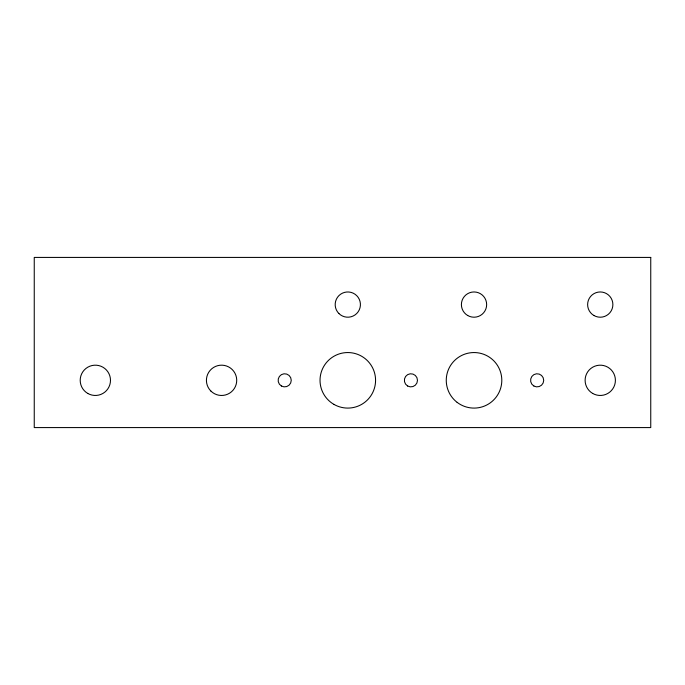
<?xml version="1.0" encoding="UTF-8"?>
<svg xmlns="http://www.w3.org/2000/svg" width="685" height="685" viewBox="0 0 685 685"><rect width="100%" height="100%" fill="white"/><g stroke="black" fill="none" stroke-linecap="round" stroke-linejoin="round"><path stroke-width="1.03" d="M650.75 257.423L34.25 257.423L34.25 427.577L650.75 427.577L650.75 257.423M592.688 393.438A15.147 15.147 0 0 0 615.404 380.321A15.147 15.147 0 0 0 592.688 367.203A15.147 15.147 0 0 0 592.688 393.438M210.86 391.032A15.147 15.147 0 0 0 236.205 384.242A15.147 15.147 0 0 0 217.65 365.687A15.147 15.147 0 0 0 210.86 391.032M87.774 393.438A15.147 15.147 0 0 0 110.49 380.321A15.147 15.147 0 0 0 87.774 367.203A15.147 15.147 0 0 0 87.774 393.438M593.946 315.52A12.621 12.621 0 0 0 612.878 304.585A12.621 12.621 0 0 0 593.946 293.651A12.621 12.621 0 0 0 593.946 315.52M467.718 315.52A12.621 12.621 0 0 0 486.65 304.585A12.621 12.621 0 0 0 467.718 293.651A12.621 12.621 0 0 0 467.718 315.52M338.878 313.507A12.621 12.621 0 0 0 359.993 307.848A12.621 12.621 0 0 0 344.538 292.392A12.621 12.621 0 0 0 338.878 313.507M407.635 386.006A6.567 6.567 0 0 0 417.482 380.321A6.567 6.567 0 0 0 407.635 374.635A6.567 6.567 0 0 0 407.635 386.006M533.863 386.006A6.567 6.567 0 0 0 543.71 380.321A6.567 6.567 0 0 0 533.863 374.635A6.567 6.567 0 0 0 533.863 386.006M281.407 386.006A6.567 6.567 0 0 0 291.253 380.321A6.567 6.567 0 0 0 281.407 374.635A6.567 6.567 0 0 0 281.407 386.006M457.126 402.352A27.768 27.768 0 0 0 501.566 383.942A27.768 27.768 0 0 0 463.403 354.667A27.768 27.768 0 0 0 457.126 402.352M333.92 404.373A27.768 27.768 0 0 0 375.568 380.321A27.768 27.768 0 0 0 333.92 356.268A27.768 27.768 0 0 0 333.92 404.373"/></g></svg>
